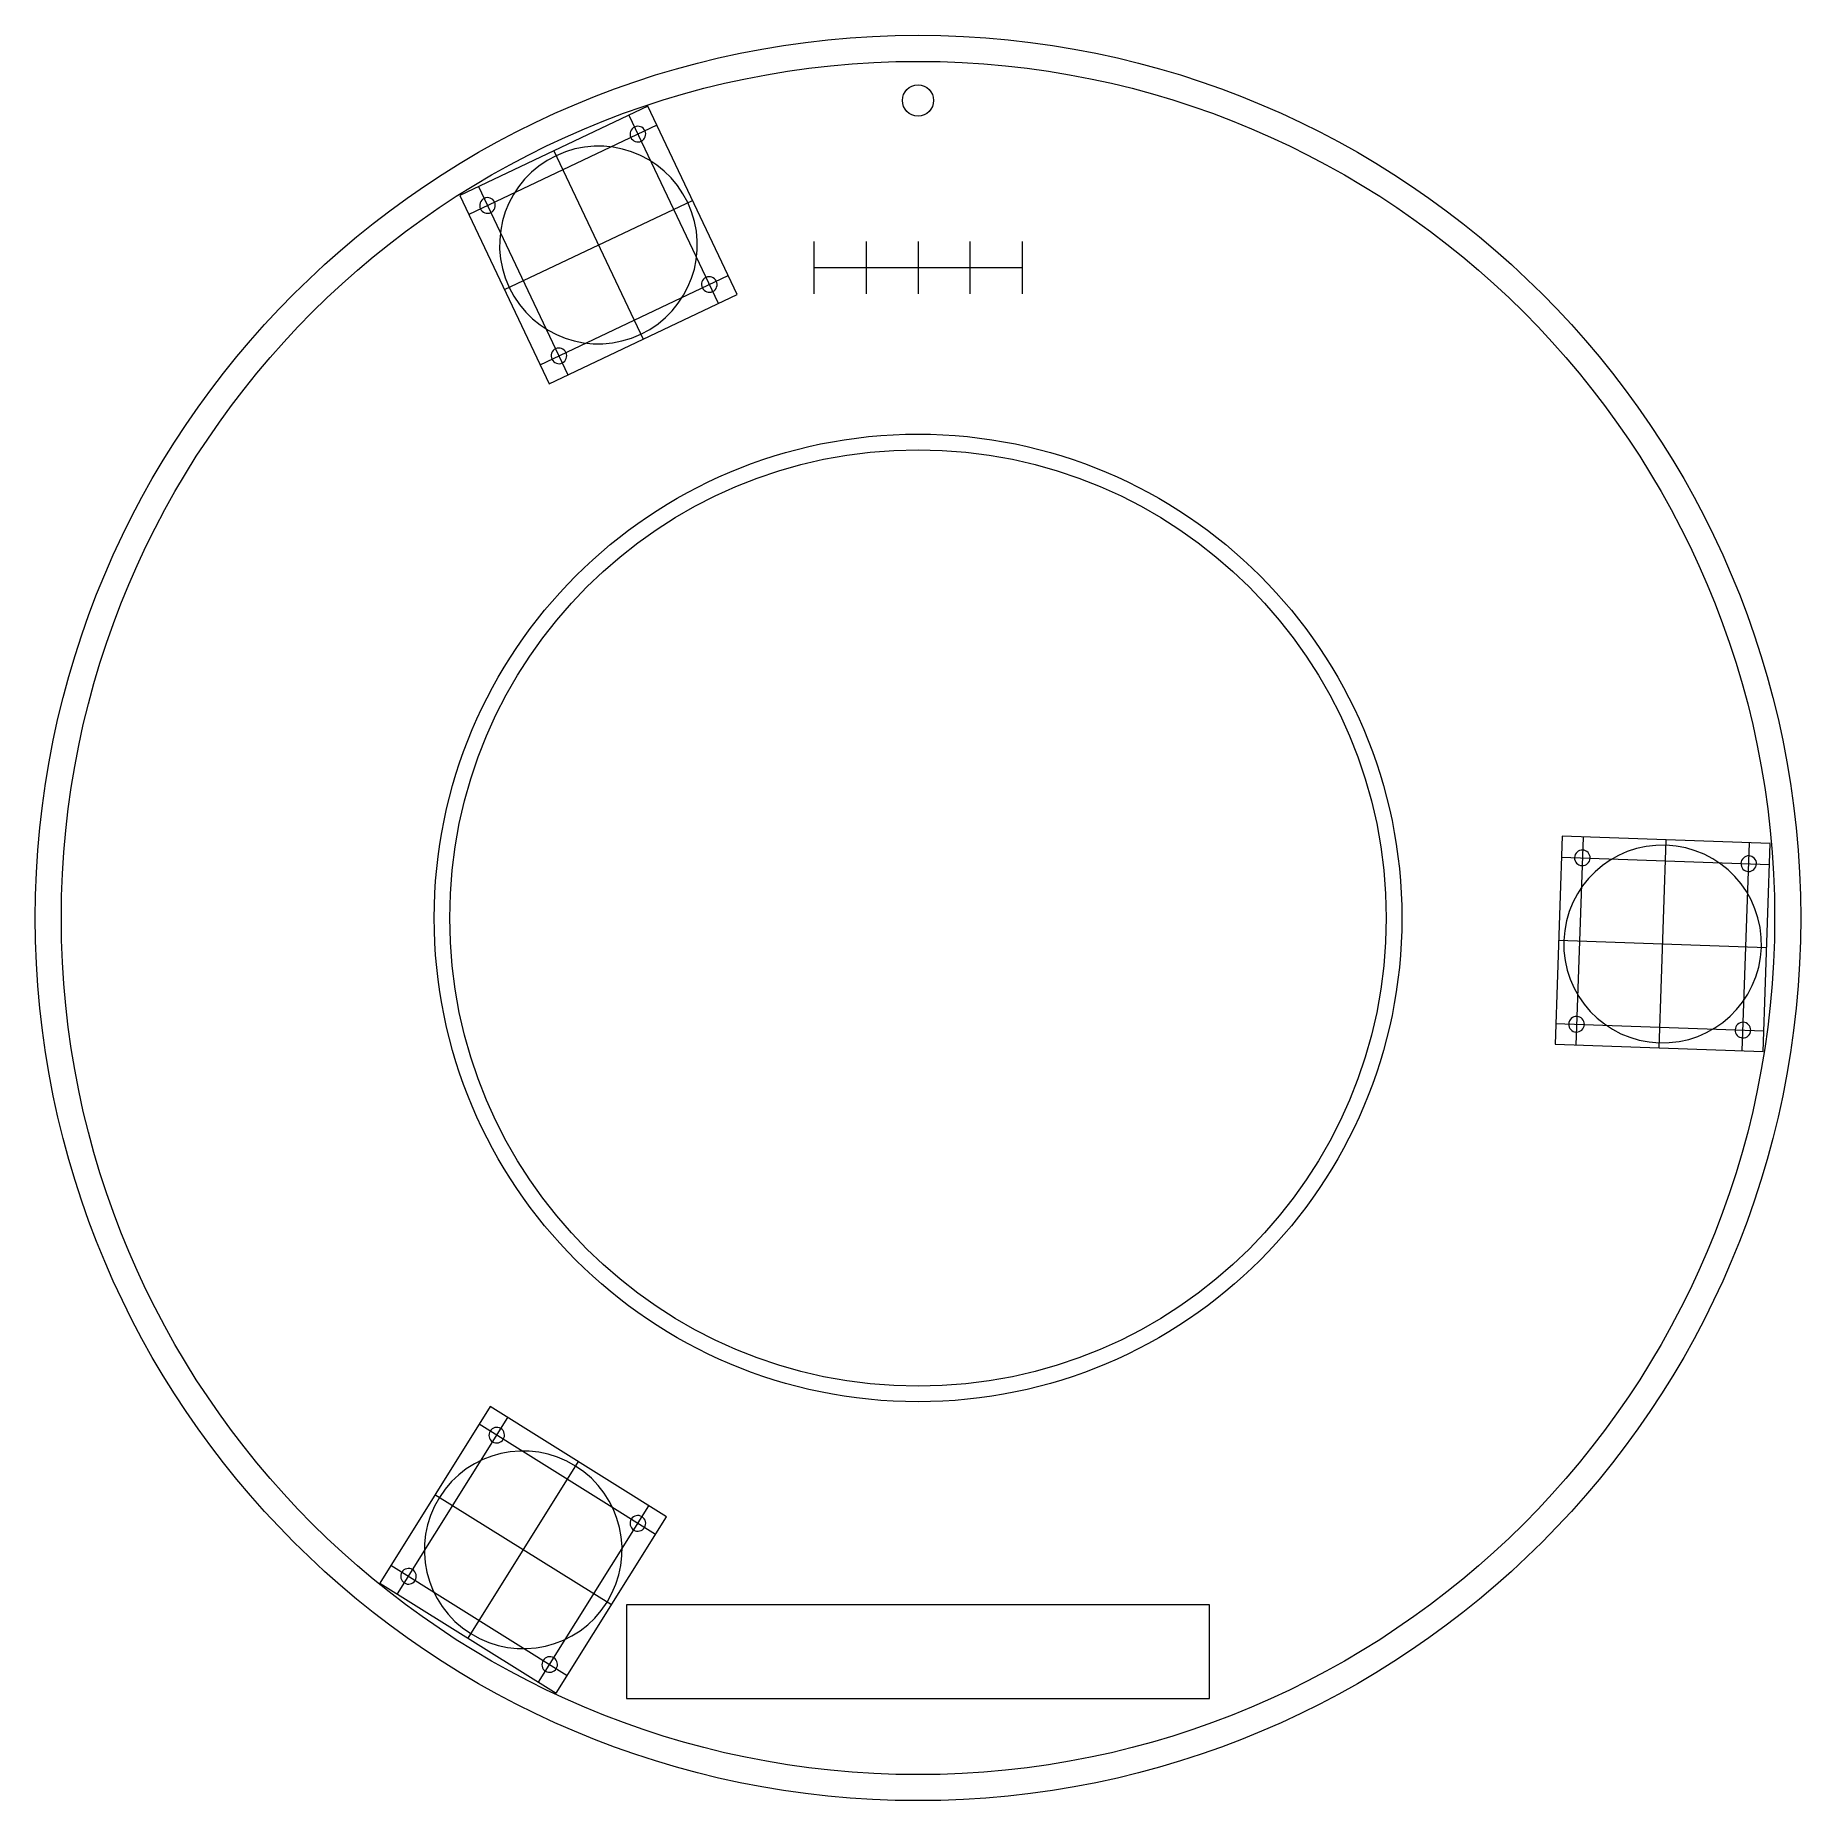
# Model space of a CAD drawing. Header units: inches. Extents: x -7.8 to 5.6, y -3.9 to 9.4.
import ezdxf

# ---------------------------------------------------------------- set-up
doc = ezdxf.new("R2010")
doc.units = ezdxf.units.IN
doc.header["$MEASUREMENT"] = 0
doc.layers.add('layer 1', color=7, linetype='Continuous')

msp = doc.modelspace()

# ---------------------------------------------------------------- linework, layer by layer
at = {"layer": 'layer 1', "color": 250, "lineweight": 20}
msp.add_lwpolyline([(-3.327, -3.15), (1.083, -3.15), (1.083, -2.441), (-3.327, -2.441), (-3.327, -3.15)], close=True, dxfattribs=at)
for major_axis in [(0, 6.679), (0, 6.482), (0, 3.661), (0, 3.543)]:
    msp.add_ellipse((-1.122, 2.756), major_axis=major_axis, ratio=1, dxfattribs=at)
at = {"layer": 'layer 1', "color": 250, "lineweight": 9}
msp.add_ellipse((-1.122, 8.942), major_axis=(0, 0.118), ratio=1, dxfattribs=at)
for points in [[(-3.914, 6.799), (-3.914, 6.799), (-4.589, 8.222), (-4.589, 8.222), (-4.589, 8.222), (-4.589, 8.222), (-3.167, 8.898), (-3.167, 8.898), (-3.167, 8.898), (-3.167, 8.898), (-2.491, 7.475), (-2.491, 7.475), (-2.491, 7.475), (-2.491, 7.475), (-3.914, 6.799), (-3.914, 6.799)], [(5.272, 1.745), (5.272, 1.745), (3.698, 1.8), (3.698, 1.8), (3.698, 1.8), (3.698, 1.8), (3.753, 3.374), (3.753, 3.374), (3.753, 3.374), (3.753, 3.374), (5.326, 3.319), (5.326, 3.319), (5.326, 3.319), (5.326, 3.319), (5.272, 1.745), (5.272, 1.745)], [(-3.024, -1.775), (-3.024, -1.775), (-3.859, -3.11), (-3.859, -3.11), (-3.859, -3.11), (-3.859, -3.11), (-5.195, -2.276), (-5.195, -2.276), (-5.195, -2.276), (-5.195, -2.276), (-4.36, -0.94), (-4.36, -0.94), (-4.36, -0.94), (-4.36, -0.94), (-3.024, -1.775), (-3.024, -1.775)]]:
    msp.add_open_spline(points, degree=3, knots=[0, 0, 0, 0, 0.2, 0.2, 0.2, 0.2, 0.4, 0.4, 0.4, 0.4, 0.6, 0.6, 0.6, 0.6, 1, 1, 1, 1], dxfattribs=at)
for points in [[(-3.309, 8.83), (-3.309, 8.83), (-2.633, 7.407), (-2.633, 7.407)], [(-3.099, 8.755), (-3.099, 8.755), (-4.522, 8.08), (-4.522, 8.08)], [(-3.878, 8.56), (-3.878, 8.56), (-3.202, 7.137), (-3.202, 7.137)], [(-4.447, 8.29), (-4.447, 8.29), (-3.771, 6.867), (-3.771, 6.867)], [(-4.251, 7.511), (-4.251, 7.511), (-2.829, 8.186), (-2.829, 8.186)], [(-1.909, 7.875), (-1.909, 7.875), (-1.909, 7.479), (-1.909, 7.479)], [(-1.909, 7.875), (-1.909, 7.875), (-1.909, 7.479), (-1.909, 7.479)], [(-1.514, 7.875), (-1.514, 7.875), (-1.514, 7.479), (-1.514, 7.479)], [(-1.514, 7.875), (-1.514, 7.875), (-1.514, 7.479), (-1.514, 7.479)], [(-1.122, 7.874), (-1.122, 7.874), (-1.122, 7.479), (-1.122, 7.479)], [(-1.122, 7.871), (-1.122, 7.871), (-1.122, 7.479), (-1.122, 7.479)], [(-0.729, 7.874), (-0.729, 7.874), (-0.729, 7.48), (-0.729, 7.48)], [(-0.729, 7.874), (-0.729, 7.874), (-0.729, 7.48), (-0.729, 7.48)], [(-0.335, 7.875), (-0.335, 7.875), (-0.335, 7.479), (-0.335, 7.479)], [(-0.335, 7.875), (-0.335, 7.875), (-0.335, 7.479), (-0.335, 7.479)], [(-3.981, 6.942), (-3.981, 6.942), (-2.559, 7.617), (-2.559, 7.617)], [(-1.909, 7.677), (-1.909, 7.677), (-0.335, 7.677), (-0.335, 7.677)], [(-1.909, 7.677), (-1.909, 7.677), (-0.335, 7.677), (-0.335, 7.677)], [(3.91, 3.368), (3.91, 3.368), (3.855, 1.794), (3.855, 1.794)], [(4.485, 1.772), (4.485, 1.772), (4.54, 3.346), (4.54, 3.346)], [(3.747, 3.216), (3.747, 3.216), (5.321, 3.161), (5.321, 3.161)], [(5.114, 1.75), (5.114, 1.75), (5.169, 3.324), (5.169, 3.324)], [(3.725, 2.587), (3.725, 2.587), (5.299, 2.532), (5.299, 2.532)], [(3.703, 1.957), (3.703, 1.957), (5.277, 1.902), (5.277, 1.902)], [(-5.061, -2.359), (-5.061, -2.359), (-4.226, -1.023), (-4.226, -1.023)], [(-3.108, -1.908), (-3.108, -1.908), (-4.443, -1.074), (-4.443, -1.074)], [(-4.527, -2.693), (-4.527, -2.693), (-3.692, -1.357), (-3.692, -1.357)], [(-3.442, -2.442), (-3.442, -2.442), (-4.777, -1.608), (-4.777, -1.608)], [(-3.993, -3.027), (-3.993, -3.027), (-3.158, -1.691), (-3.158, -1.691)], [(-5.111, -2.142), (-5.111, -2.142), (-3.776, -2.976), (-3.776, -2.976)]]:
    msp.add_open_spline(points, degree=3, dxfattribs=at)
at = {"layer": 'layer 1', "color": 250, "lineweight": 20}
for points in [[(-2.864, 8.169), (-2.687, 7.796), (-2.846, 7.35), (-3.219, 7.173), (-3.219, 7.173), (-3.593, 6.996), (-4.039, 7.154), (-4.216, 7.528), (-4.216, 7.528), (-4.393, 7.901), (-4.234, 8.347), (-3.861, 8.524), (-3.861, 8.524), (-3.488, 8.701), (-3.042, 8.543), (-2.864, 8.169)], [(-3.188, 8.713), (-3.174, 8.684), (-3.187, 8.648), (-3.216, 8.634), (-3.216, 8.634), (-3.245, 8.62), (-3.281, 8.633), (-3.295, 8.662), (-3.295, 8.662), (-3.309, 8.692), (-3.296, 8.727), (-3.267, 8.741), (-3.267, 8.741), (-3.237, 8.755), (-3.202, 8.743), (-3.188, 8.713)], [(-4.326, 8.173), (-4.312, 8.143), (-4.325, 8.108), (-4.354, 8.094), (-4.354, 8.094), (-4.384, 8.08), (-4.419, 8.093), (-4.433, 8.122), (-4.433, 8.122), (-4.447, 8.151), (-4.434, 8.187), (-4.405, 8.201), (-4.405, 8.201), (-4.375, 8.215), (-4.34, 8.202), (-4.326, 8.173)], [(-2.648, 7.575), (-2.634, 7.546), (-2.646, 7.51), (-2.676, 7.496), (-2.676, 7.496), (-2.705, 7.482), (-2.74, 7.495), (-2.754, 7.524), (-2.754, 7.524), (-2.768, 7.554), (-2.756, 7.589), (-2.726, 7.603), (-2.726, 7.603), (-2.697, 7.617), (-2.662, 7.604), (-2.648, 7.575)], [(-3.786, 7.035), (-3.772, 7.005), (-3.784, 6.97), (-3.814, 6.956), (-3.814, 6.956), (-3.843, 6.942), (-3.878, 6.955), (-3.892, 6.984), (-3.892, 6.984), (-3.906, 7.013), (-3.894, 7.049), (-3.864, 7.063), (-3.864, 7.063), (-3.835, 7.077), (-3.8, 7.064), (-3.786, 7.035)], [(4.538, 3.307), (4.951, 3.292), (5.274, 2.946), (5.26, 2.533), (5.26, 2.533), (5.245, 2.12), (4.899, 1.797), (4.486, 1.812), (4.486, 1.812), (4.073, 1.826), (3.75, 2.172), (3.765, 2.585), (3.765, 2.585), (3.779, 2.998), (4.125, 3.321), (4.538, 3.307)], [(3.907, 3.27), (3.939, 3.269), (3.965, 3.241), (3.964, 3.209), (3.964, 3.209), (3.962, 3.176), (3.935, 3.151), (3.902, 3.152), (3.902, 3.152), (3.87, 3.153), (3.844, 3.18), (3.846, 3.213), (3.846, 3.213), (3.847, 3.245), (3.874, 3.271), (3.907, 3.27)], [(5.166, 3.226), (5.198, 3.225), (5.224, 3.197), (5.223, 3.165), (5.223, 3.165), (5.221, 3.132), (5.194, 3.107), (5.162, 3.108), (5.162, 3.108), (5.129, 3.109), (5.103, 3.136), (5.105, 3.169), (5.105, 3.169), (5.106, 3.201), (5.133, 3.227), (5.166, 3.226)], [(3.863, 2.011), (3.895, 2.009), (3.921, 1.982), (3.92, 1.95), (3.92, 1.95), (3.918, 1.917), (3.891, 1.891), (3.858, 1.893), (3.858, 1.893), (3.826, 1.894), (3.8, 1.921), (3.802, 1.954), (3.802, 1.954), (3.803, 1.986), (3.83, 2.012), (3.863, 2.011)], [(5.122, 1.967), (5.154, 1.966), (5.18, 1.938), (5.179, 1.906), (5.179, 1.906), (5.178, 1.873), (5.15, 1.847), (5.118, 1.849), (5.118, 1.849), (5.085, 1.85), (5.059, 1.877), (5.061, 1.91), (5.061, 1.91), (5.062, 1.942), (5.089, 1.968), (5.122, 1.967)], [(-4.744, -1.629), (-4.525, -1.278), (-4.063, -1.172), (-3.713, -1.391), (-3.713, -1.391), (-3.363, -1.61), (-3.256, -2.071), (-3.475, -2.421), (-3.475, -2.421), (-3.694, -2.772), (-4.156, -2.878), (-4.506, -2.659), (-4.506, -2.659), (-4.856, -2.44), (-4.963, -1.979), (-4.744, -1.629)], [(-4.36, -1.126), (-4.343, -1.098), (-4.306, -1.09), (-4.279, -1.107), (-4.279, -1.107), (-4.251, -1.124), (-4.243, -1.161), (-4.26, -1.188), (-4.26, -1.188), (-4.277, -1.216), (-4.314, -1.224), (-4.341, -1.207), (-4.341, -1.207), (-4.369, -1.19), (-4.377, -1.153), (-4.36, -1.126)], [(-3.292, -1.793), (-3.274, -1.766), (-3.238, -1.757), (-3.21, -1.775), (-3.21, -1.775), (-3.183, -1.792), (-3.174, -1.828), (-3.191, -1.856), (-3.191, -1.856), (-3.209, -1.884), (-3.245, -1.892), (-3.273, -1.875), (-3.273, -1.875), (-3.3, -1.857), (-3.309, -1.821), (-3.292, -1.793)], [(-5.028, -2.194), (-5.01, -2.166), (-4.974, -2.158), (-4.946, -2.175), (-4.946, -2.175), (-4.919, -2.193), (-4.91, -2.229), (-4.927, -2.257), (-4.927, -2.257), (-4.945, -2.284), (-4.981, -2.293), (-5.009, -2.275), (-5.009, -2.275), (-5.036, -2.258), (-5.045, -2.222), (-5.028, -2.194)], [(-3.959, -2.862), (-3.942, -2.834), (-3.905, -2.826), (-3.878, -2.843), (-3.878, -2.843), (-3.85, -2.86), (-3.842, -2.897), (-3.859, -2.924), (-3.859, -2.924), (-3.876, -2.952), (-3.913, -2.96), (-3.94, -2.943), (-3.94, -2.943), (-3.968, -2.926), (-3.976, -2.889), (-3.959, -2.862)]]:
    msp.add_open_spline(points, degree=3, knots=[0, 0, 0, 0, 0.2, 0.2, 0.2, 0.2, 0.4, 0.4, 0.4, 0.4, 0.6, 0.6, 0.6, 0.6, 1, 1, 1, 1], dxfattribs=at)

doc.saveas('drawing.dxf')
